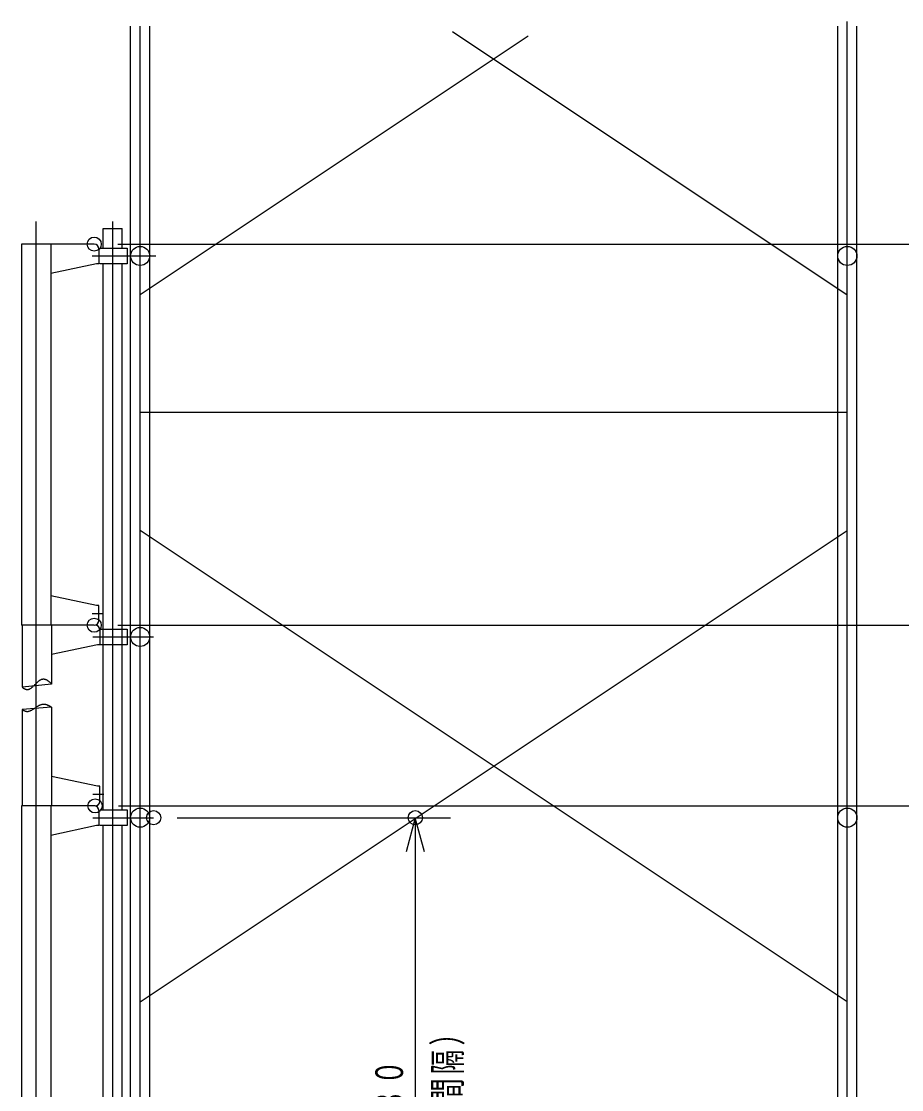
# Model space of a CAD drawing. Units: millimetres, scale not verified. Extents: x -8373 to 8307, y -5807 to 5773.
# Drawn here: x 267 to 2508, y -189 to 2530 of the extents above; entities that cross this region are included whole.
import ezdxf

# ---------------------------------------------------------------- set-up
doc = ezdxf.new("R2010")
doc.units = ezdxf.units.MM
doc.header["$LTSCALE"] = 20
doc.layers.add('0-0_L-1-1', color=4, linetype='Continuous')
doc.layers.add('1-2_NTEXT', color=7, linetype='Continuous')
doc.styles.add('ＭＳ ゴシック', font='')
doc.styles.get('ＭＳ ゴシック').set_extended_font_data('MS Gothic')

msp = doc.modelspace()

# ---------------------------------------------------------------- linework, layer by layer
at = {"layer": '0-0_L-1-1'}
for p, q in [((2369.76, -3881.31), (2369.76, 2530.12)), ((545.46, -3859.99), (545.46, 2518.14)), ((569.76, -3881.31), (569.76, 2518.14)), ((594.06, -3859.99), (594.06, 2518.14)), ((1364.89, 2503.93), (2369.76, 1834.01)), ((2345.46, -3859.99), (2345.46, 2518.14)), ((2394.06, -3859.99), (2394.06, 2518.14)), ((1557.05, 2492.2), (569.76, 1834.01)), ((304.76, -4390.53), (304.76, 2020.96)), ((499.76, -3865.99), (499.76, 2020.96)), ((524.06, 1953.01), (524.06, 2003.01)), ((267.26, 1963.01), (267.26, 993.01)), ((452.76, 1963.01), (267.26, 1963.01)), ((342.26, 1963.01), (342.26, 993.01)), ((512.76, 1963.01), (3682.48, 1963.01)), ((447.23, 1933.01), (609.94, 1933.01)), ((464.76, 1951.01), (464.76, 1913.01)), ((466.76, 1953.01), (536.76, 1953.01)), ((536.76, 1953.01), (536.76, 1913.01)), ((458.76, 1913.01), (342.26, 1888.01)), ((464.76, 1913.01), (458.76, 1913.01)), ((536.76, 1913.01), (466.76, 1913.01)), ((475.46, 523.01), (475.46, 1913.01)), ((524.06, 523.01), (524.06, 1913.01)), ((2369.76, 1534.01), (569.76, 1534.01)), ((2369.76, 34.01), (569.76, 1234.01)), ((569.76, 34.01), (2369.76, 1234.01)), ((458.76, 1043.01), (342.26, 1068.01)), ((464.76, 1043.01), (458.76, 1043.01)), ((464.76, 1005.01), (464.76, 1043.01)), ((447.23, 1023.01), (474.81, 1023.01)), ((452.76, 993.01), (267.26, 993.01)), ((269.26, 993.01), (269.26, 835.28)), ((344.26, 993.01), (344.26, 843.01)), ((512.76, 993.01), (3341.2, 993.01)), ((512.76, 993.01), (3341.2, 993.01)), ((449.23, 963.01), (603.99, 963.01)), ((460.76, 943.01), (344.26, 918.01)), ((269.26, 778.25), (269.26, 533.01)), ((344.26, 783.99), (344.26, 533.01)), ((460.76, 583.01), (344.26, 608.01)), ((466.76, 583.01), (460.76, 583.01)), ((466.76, 545.01), (466.76, 583.01)), ((449.23, 563.01), (476.81, 563.01)), ((267.26, 533.01), (267.26, -896.99)), ((452.76, 533.01), (267.26, 533.01)), ((454.76, 533.01), (269.26, 533.01)), ((342.26, 533.01), (342.26, -896.99)), ((464.76, 521.01), (464.76, 483.01)), ((466.76, 523.01), (536.76, 523.01)), ((514.76, 533.01), (3341.2, 533.01)), ((514.76, 533.01), (3343.2, 533.01)), ((536.76, 523.01), (536.76, 483.01)), ((449.23, 503.01), (603.99, 503.01)), ((663.99, 503.01), (1359.94, 503.01)), ((1269.94, 503.01), (1269.94, -926.99)), ((458.76, 483.01), (342.26, 458.01)), ((464.76, 483.01), (458.76, 483.01)), ((536.76, 483.01), (466.76, 483.01)), ((475.46, -906.99), (475.46, 483.01)), ((524.06, -906.99), (524.06, 483.01))]:
    msp.add_line(p, q, dxfattribs=at)
for points in [[(475.46, 1953.01), (475.46, 2003.01), (524.06, 2003.01)], [(466.76, 981.01), (466.76, 943.01), (460.76, 943.01)], [(466.76, 983.01), (536.76, 983.01), (536.76, 943.01), (466.76, 943.01)], [(335.04, 851.52), (335.8, 850.95), (336.57, 850.35), (337.34, 849.72), (338.11, 849.06), (338.88, 848.38), (339.65, 847.68), (340.42, 846.95), (341.18, 846.2), (341.95, 845.43), (342.72, 844.64), (343.49, 843.83), (344.26, 843.01), (269.26, 835.28)], [(297.34, 837.5), (298.44, 838.55), (299.54, 839.63), (300.65, 840.72), (301.77, 841.83), (302.89, 842.94), (304.01, 844.05), (305.14, 845.16), (306.27, 846.24), (307.4, 847.31), (308.54, 848.34), (309.69, 849.35), (310.83, 850.3), (311.98, 851.21), (313.13, 852.06), (314.29, 852.85), (315.45, 853.57), (316.6, 854.21), (317.76, 854.76), (318.93, 855.23), (320.09, 855.59), (321.25, 855.85), (322.02, 855.97), (322.78, 856.03), (323.54, 856.05), (324.31, 856.02), (325.07, 855.95), (325.84, 855.84), (326.6, 855.68), (327.37, 855.49), (328.13, 855.25), (328.9, 854.98), (329.67, 854.67), (330.43, 854.32), (331.2, 853.94), (331.97, 853.52), (332.73, 853.07), (333.5, 852.58), (334.27, 852.07), (335.04, 851.52)], [(269.26, 835.28), (269.85, 834.8), (270.44, 834.32), (271.03, 833.86), (271.63, 833.42), (272.22, 833), (272.82, 832.59), (273.41, 832.21), (274.01, 831.84), (274.61, 831.49), (275.22, 831.17), (275.82, 830.86), (276.43, 830.58), (277.04, 830.33), (277.65, 830.09), (278.26, 829.89), (278.87, 829.71), (279.49, 829.55), (280.11, 829.43), (280.73, 829.33), (281.36, 829.26), (281.99, 829.22), (282.61, 829.22), (283.25, 829.24), (283.88, 829.3), (284.52, 829.39), (285.16, 829.52), (285.81, 829.68), (286.45, 829.87), (287.1, 830.11), (287.76, 830.38), (288.79, 830.88), (289.84, 831.47), (290.89, 832.14), (291.95, 832.89), (293.01, 833.71), (294.09, 834.58), (295.16, 835.51), (296.25, 836.49), (297.34, 837.5)], [(334.94, 789.44), (335.71, 789.08), (336.49, 788.69), (337.26, 788.29), (338.04, 787.87), (338.82, 787.44), (339.6, 786.99), (340.37, 786.52), (341.15, 786.04), (341.93, 785.55), (342.71, 785.04), (343.48, 784.52), (344.26, 783.99), (269.26, 778.25)], [(297.06, 779.02), (298.15, 779.74), (299.26, 780.47), (300.36, 781.22), (301.48, 781.99), (302.6, 782.75), (303.72, 783.52), (304.85, 784.29), (305.98, 785.04), (307.12, 785.79), (308.26, 786.51), (309.41, 787.21), (310.56, 787.88), (311.71, 788.53), (312.86, 789.13), (314.02, 789.69), (315.18, 790.21), (316.35, 790.67), (317.51, 791.08), (318.68, 791.43), (319.85, 791.71), (321.02, 791.93), (321.79, 792.03), (322.56, 792.09), (323.33, 792.13), (324.1, 792.14), (324.87, 792.11), (325.64, 792.06), (326.42, 791.98), (327.19, 791.87), (327.96, 791.74), (328.74, 791.58), (329.51, 791.39), (330.28, 791.18), (331.06, 790.95), (331.83, 790.69), (332.61, 790.41), (333.38, 790.11), (334.16, 789.78), (334.94, 789.44)], [(269.26, 778.25), (269.84, 777.89), (270.42, 777.53), (271, 777.19), (271.58, 776.86), (272.17, 776.54), (272.76, 776.24), (273.34, 775.95), (273.93, 775.67), (274.52, 775.41), (275.12, 775.16), (275.71, 774.92), (276.31, 774.71), (276.91, 774.51), (277.51, 774.33), (278.12, 774.16), (278.73, 774.02), (279.33, 773.89), (279.95, 773.78), (280.56, 773.69), (281.18, 773.63), (281.8, 773.58), (282.42, 773.56), (283.05, 773.56), (283.68, 773.58), (284.31, 773.63), (284.94, 773.7), (285.58, 773.79), (286.23, 773.91), (286.87, 774.06), (287.52, 774.23), (288.55, 774.56), (289.58, 774.95), (290.63, 775.4), (291.68, 775.89), (292.74, 776.44), (293.81, 777.03), (294.89, 777.66), (295.97, 778.33), (297.06, 779.02)], [(1293.23, 416.07), (1269.94, 503.01), (1246.64, 416.07)]]:
    msp.add_lwpolyline(points, dxfattribs=at)
for centre, radius in [((452.76, 1963.01), 18), ((452.76, 1963.01), 18), ((569.76, 1933.01), 24.3), ((2369.76, 1933.01), 24.3), ((452.76, 993.01), 18), ((452.76, 993.01), 18), ((569.76, 963.01), 24.3), ((454.76, 533.01), 18), ((454.76, 533.01), 18), ((569.76, 503.01), 24.3), ((603.99, 503.01), 18), ((1269.94, 503.01), 18), ((2369.76, 503.01), 24.3)]:
    msp.add_circle(centre, radius, dxfattribs=at)
for centre, start, end in [((452.76, 1951.01), 0, 90), ((452.76, 1005.01), 270, 0), ((454.76, 981.01), 0, 90), ((454.76, 545.01), 270, 0), ((452.76, 521.01), 0, 90)]:
    msp.add_arc(centre, 12, start, end, dxfattribs=at)

# ---------------------------------------------------------------- texts
at = {"layer": '1-2_NTEXT', "char_height": 70.38, "attachment_point": 7, "rotation": 90, "style": 'ＭＳ ゴシック'}
for s, insert in [('\\T1.17;\\W0.65;（壁継なぎ間隔）', (1395.94, -587.99)), ('\\T1.17;\\W0.65;１４３０', (1239.94, -395.99))]:
    msp.add_mtext(s, dxfattribs=dict(at, insert=insert))

doc.saveas('drawing.dxf')
